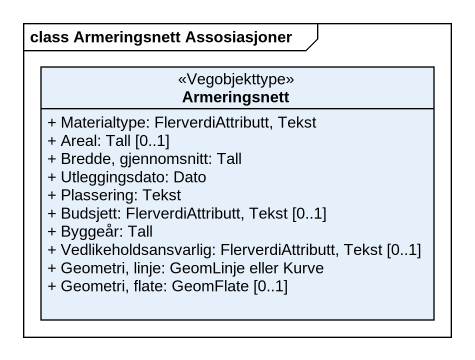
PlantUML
@startuml
mainframe class Armeringsnett Assosiasjoner
hide circle
hide empty members
skinparam classAttributeIconSize 0
class Armeringsnett <<Vegobjekttype>> {
  + Materialtype: FlerverdiAttributt, Tekst
  + Areal: Tall [0..1]
  + Bredde, gjennomsnitt: Tall
  + Utleggingsdato: Dato
  + Plassering: Tekst
  + Budsjett: FlerverdiAttributt, Tekst [0..1]
  + Byggeår: Tall
  + Vedlikeholdsansvarlig: FlerverdiAttributt, Tekst [0..1]
  + Geometri, linje: GeomLinje eller Kurve
  + Geometri, flate: GeomFlate [0..1]
}
@enduml
